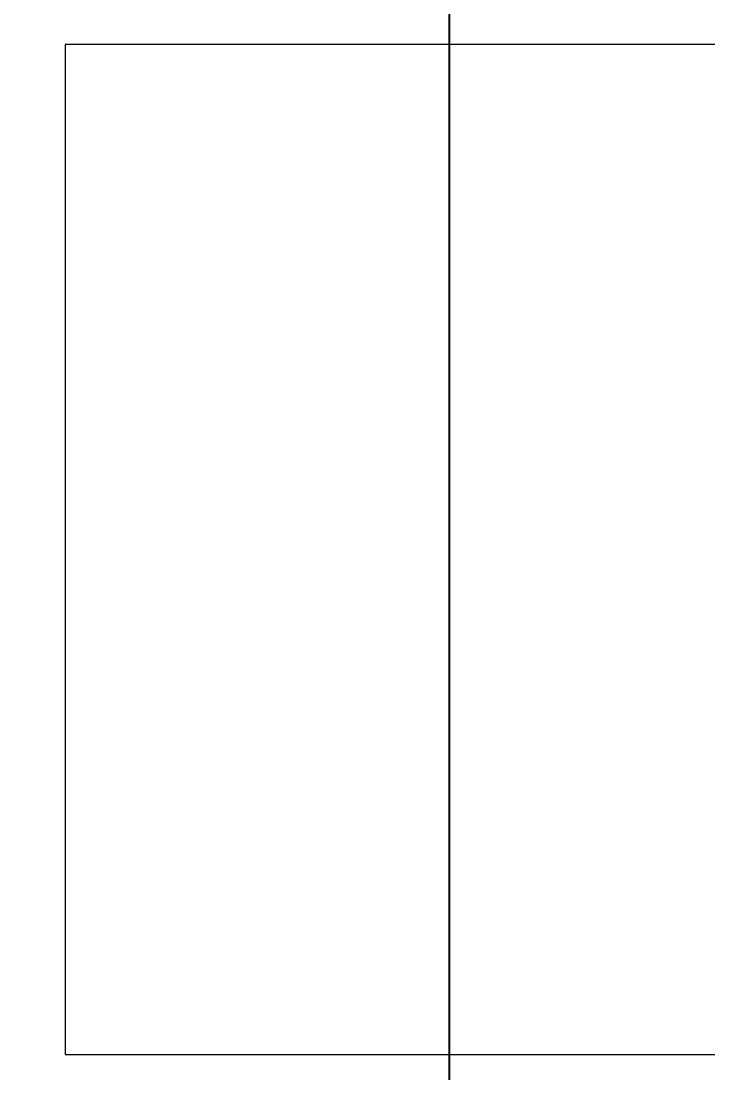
# Model space of a CAD drawing. Header units: metres. Extents: x 75097 to 220695, y -1557923 to -1361206.
# Drawn here: x 144045 to 144556, y -1465630 to -1464849 of the extents above; entities that cross this region are included whole.
import ezdxf
from ezdxf import colors
from ezdxf.entities.mleader import LeaderData, LeaderLine
from ezdxf.math import Vec2, Vec3

# ---------------------------------------------------------------- set-up
doc = ezdxf.new("R2010")
doc.units = ezdxf.units.M
doc.layers.get('0').update_dxf_attribs({"lineweight": 0})
doc.layers.add('A-100 - Copy$0$axes', color=8, linetype='Continuous')
doc.layers.add('A-100 - Copy$0$Medical Equipment and Furniture', color=8, linetype='Continuous', lineweight=0)
doc.layers.add('A-100 - Copy$0$NEW Wall', color=8, linetype='Continuous', lineweight=5)
doc.layers.add('E-POWR', color=7, linetype='Continuous', lineweight=9, true_color=0x4e7e3e)
doc.styles.get("Standard").update_dxf_attribs({"font": 'GOTHIC.TTF'})

# ---------------------------------------------------------------- blocks, each defined once
blk = doc.blocks.new('*X118')
for p, q in [((13, 1), (13, 1)), ((13, 1), (13, 1)), ((13, 1), (13, 1)), ((13, 1), (13, 1)), ((13, 1), (13, 1)), ((13, 1), (13, 1)), ((13, 1), (13, 1)), ((13, 1), (13, 1)), ((13, 1), (13, 1)), ((13, 1), (13, 1)), ((13, 1), (13, 1)), ((13, 1), (13, 1)), ((13, 1), (13, 1)), ((13, 1), (13, 1)), ((13, 1), (13, 1)), ((13, 1), (14, 1)), ((13, 1), (14, 1)), ((13, 1), (14, 1)), ((13, 1), (13, 1)), ((13, 1), (13, 1)), ((13, 1), (13, 1)), ((13, 1), (13, 1)), ((13, 1), (13, 1)), ((13, 1), (13, 1)), ((13, 1), (13, 1)), ((13, 1), (13, 1)), ((13, 1), (13, 1)), ((13, 1), (13, 1)), ((13, 1), (13, 1)), ((13, 1), (13, 1)), ((13, 1), (13, 1)), ((13, 1), (13, 1)), ((13, 1), (13, 1)), ((13, 1), (13, 1)), ((13, 1), (13, 1)), ((13, 1), (13, 1)), ((13, 1), (13, 1)), ((13, 1), (13, 1)), ((13, 1), (13, 1)), ((13, 1), (13, 1)), ((13, 1), (13, 1)), ((13, 1), (13, 1)), ((13, 1), (13, 1)), ((13, 1), (13, 1)), ((13, 1), (13, 1)), ((13, 1), (13, 1)), ((13, 1), (13, 1)), ((13, 1), (13, 1)), ((13, 1), (13, 1)), ((13, 1), (13, 1)), ((13, 1), (13, 1)), ((13, 1), (13, 1)), ((13, 1), (13, 1)), ((13, 1), (13, 1)), ((13, 1), (13, 1)), ((13, 1), (13, 1)), ((13, 1), (13, 1)), ((13, 1), (13, 1)), ((13, 1), (13, 1)), ((13, 1), (13, 1)), ((13, 1), (13, 1)), ((13, 1), (13, 1)), ((13, 1), (13, 1)), ((13, 1), (13, 1)), ((13, 1), (13, 1)), ((13, 1), (13, 1)), ((13, 1), (13, 1)), ((13, 1), (13, 1)), ((13, 1), (13, 1)), ((13, 1), (13, 1)), ((13, 1), (13, 1)), ((13, 1), (13, 1)), ((13, 1), (13, 1)), ((13, 1), (13, 1)), ((13, 1), (13, 1)), ((13, 1), (13, 1)), ((13, 1), (13, 1)), ((13, 1), (13, 1)), ((13, 1), (13, 1)), ((13, 1), (13, 1)), ((13, 1), (13, 1)), ((13, 1), (13, 1)), ((13, 1), (13, 1)), ((13, 1), (13, 1)), ((13, 1), (13, 1)), ((13, 1), (13, 1)), ((13, 1), (13, 1)), ((13, 1), (13, 1)), ((13, 1), (13, 1)), ((13, 1), (13, 1)), ((13, 1), (13, 1)), ((13, 1), (13, 1)), ((13, 1), (13, 1)), ((13, 1), (13, 1)), ((13, 1), (13, 1)), ((13, 1), (13, 1)), ((13, 1), (13, 1)), ((13, 1), (13, 1)), ((13, 1), (13, 1)), ((13, 1), (13, 1)), ((13, 1), (13, 1)), ((13, 1), (13, 1)), ((13, 1), (13, 1)), ((13, 1), (13, 1)), ((13, 1), (13, 1)), ((13, 1), (13, 1)), ((13, 1), (13, 1)), ((13, 1), (13, 1)), ((13, 1), (13, 1)), ((13, 1), (13, 1)), ((13, 1), (13, 1)), ((13, 1), (13, 1)), ((13, 1), (13, 1)), ((13, 1), (13, 1)), ((13, 1), (13, 1)), ((13, 1), (13, 1)), ((13, 1), (13, 1)), ((13, 1), (13, 1)), ((13, 1), (13, 1)), ((13, 1), (13, 1)), ((13, 1), (13, 1)), ((13, 1), (13, 1)), ((13, 1), (13, 1)), ((13, 1), (14, 1)), ((13, 0), (13, 0)), ((13, 0), (13, 0)), ((13, 0), (13, 0)), ((13, 0), (13, 0)), ((13, 0), (13, 0)), ((13, 0), (13, 0)), ((13, 0), (13, 0)), ((13, 0), (13, 0)), ((13, 0), (13, 0)), ((13, 0), (13, 0)), ((13, 0), (13, 0)), ((13, 0), (13, 0)), ((13, 0), (13, 0)), ((13, 0), (13, 0)), ((13, 0), (13, 0)), ((13, 0), (13, 0)), ((13, 0), (13, 0)), ((13, 0), (13, 0)), ((13, 0), (13, 0)), ((13, 0), (13, 0)), ((13, 0), (13, 0)), ((13, 0), (13, 0)), ((13, 0), (13, 0)), ((13, 0), (13, 0)), ((13, 0), (13, 0)), ((13, 0), (13, 0)), ((13, 0), (13, 0)), ((13, 0), (13, 0)), ((13, 0), (13, 0)), ((13, 0), (13, 0)), ((13, 0), (13, 0)), ((13, 0), (13, 0)), ((13, 0), (13, 0)), ((13, 0), (13, 0)), ((13, 0), (13, 0)), ((13, 0), (13, 0)), ((13, 0), (13, 0)), ((13, 0), (13, 0)), ((13, 0), (13, 0)), ((13, 0), (13, 0)), ((13, 0), (13, 0)), ((13, 0), (13, 0)), ((13, 0), (13, 0)), ((13, 0), (13, 0)), ((13, 0), (13, 0)), ((13, 0), (13, 0)), ((13, 0), (13, 0)), ((13, 0), (13, 0)), ((13, 0), (14, 0)), ((13, 0), (14, 0)), ((13, 0), (13, 0)), ((13, 0), (14, 0)), ((14, 1), (14, 1)), ((14, 1), (14, 1)), ((14, 1), (14, 1)), ((14, 1), (14, 1)), ((14, 1), (14, 1)), ((14, 1), (14, 1)), ((14, 1), (14, 1)), ((14, 1), (14, 1)), ((14, 1), (14, 1)), ((14, 1), (14, 1)), ((14, 1), (14, 1)), ((14, 1), (14, 1)), ((14, 1), (14, 1)), ((14, 1), (14, 1)), ((14, 1), (14, 1)), ((14, 1), (14, 1)), ((14, 1), (14, 1)), ((14, 1), (14, 1)), ((14, 1), (14, 1)), ((14, 1), (14, 1)), ((14, 1), (14, 1)), ((14, 1), (14, 1)), ((14, 1), (14, 1)), ((14, 1), (14, 1)), ((14, 1), (14, 1)), ((14, 1), (14, 1)), ((14, 1), (14, 1)), ((14, 1), (14, 1)), ((14, 1), (14, 1)), ((14, 1), (14, 1)), ((14, 1), (14, 1)), ((14, 1), (14, 1)), ((14, 1), (14, 1)), ((14, 1), (14, 1)), ((14, 1), (14, 1)), ((14, 1), (14, 1)), ((14, 1), (14, 1)), ((14, 1), (14, 1)), ((14, 1), (14, 1)), ((14, 1), (14, 1)), ((14, 1), (14, 1)), ((14, 1), (14, 1)), ((14, 1), (14, 1)), ((14, 1), (14, 1)), ((14, 1), (14, 1)), ((14, 1), (14, 1)), ((14, 1), (14, 1)), ((14, 1), (14, 1)), ((14, 1), (14, 1)), ((14, 1), (14, 1)), ((14, 1), (14, 1)), ((14, 1), (14, 1)), ((14, 1), (14, 1)), ((14, 1), (14, 1)), ((14, 1), (14, 1)), ((14, 1), (14, 1)), ((14, 1), (14, 1)), ((14, 1), (14, 1)), ((14, 1), (14, 1)), ((14, 1), (14, 1)), ((14, 1), (14, 1)), ((14, 1), (14, 1)), ((14, 1), (14, 1)), ((14, 1), (14, 1)), ((14, 1), (14, 1)), ((14, 1), (14, 1)), ((14, 1), (14, 1)), ((14, 1), (14, 1)), ((14, 1), (14, 1)), ((14, 1), (14, 1)), ((14, 1), (14, 1)), ((14, 1), (14, 1)), ((14, 1), (14, 1)), ((14, 1), (14, 1)), ((14, 1), (14, 1)), ((14, 1), (14, 1)), ((14, 1), (14, 1)), ((14, 1), (14, 1)), ((14, 1), (14, 1)), ((14, 1), (14, 1)), ((14, 1), (14, 1)), ((14, 1), (14, 1)), ((14, 1), (14, 1)), ((14, 1), (14, 1)), ((14, 1), (14, 1)), ((14, 1), (14, 1)), ((14, 1), (14, 1)), ((14, 1), (14, 1)), ((14, 1), (14, 1)), ((14, 1), (14, 1)), ((14, 1), (14, 1)), ((14, 1), (14, 1)), ((14, 1), (14, 1)), ((14, 1), (14, 1)), ((14, 0), (14, 0)), ((14, 0), (14, 0)), ((14, 0), (14, 0)), ((14, 0), (14, 0)), ((14, 0), (14, 0)), ((14, 0), (14, 0)), ((14, 0), (14, 0)), ((14, 0), (14, 0)), ((14, 0), (14, 0)), ((14, 0), (14, 0)), ((14, 0), (14, 0)), ((14, 0), (14, 0)), ((14, 0), (14, 0)), ((14, 0), (14, 0)), ((14, 0), (14, 0)), ((14, 0), (14, 0)), ((14, 0), (14, 0)), ((14, 0), (14, 0)), ((14, 0), (14, 0)), ((14, 0), (14, 0)), ((14, 0), (14, 0)), ((14, 0), (14, 0)), ((14, 0), (14, 0)), ((14, 0), (14, 0)), ((14, 0), (14, 0)), ((14, 0), (14, 0)), ((14, 0), (14, 0)), ((14, 0), (14, 0)), ((14, 0), (14, 0)), ((14, 0), (14, 0)), ((14, 0), (14, 0)), ((14, 0), (14, 0)), ((14, 0), (14, 0)), ((14, 0), (14, 0)), ((14, 0), (14, 0)), ((14, 0), (14, 0)), ((14, 0), (14, 0)), ((14, 0), (14, 0)), ((14, 0), (14, 0)), ((14, 0), (14, 0)), ((14, 0), (14, 0)), ((14, 0), (14, 0)), ((14, 0), (14, 0)), ((14, 0), (14, 0)), ((14, 0), (14, 0)), ((14, 0), (14, 0)), ((14, 0), (14, 0)), ((14, 0), (14, 0)), ((13, 0), (13, 0)), ((13, 0), (14, 0)), ((13, 0), (13, 0)), ((13, 0), (14, 0)), ((13, 0), (13, 0)), ((13, 0), (14, 0)), ((13, 0), (13, 0)), ((13, 0), (13, 0)), ((13, 0), (13, 0)), ((13, 0), (13, 0)), ((13, 0), (14, 0)), ((13, 0), (13, 0)), ((13, 0), (14, 0)), ((13, 0), (13, 0)), ((13, 0), (14, 0)), ((13, 0), (13, 0)), ((13, 0), (14, 0)), ((13, 0), (13, 0)), ((13, 0), (14, 0)), ((13, 0), (13, 0)), ((13, 0), (14, 0)), ((13, 0), (13, 0)), ((13, 0), (14, 0)), ((13, 0), (13, 0)), ((13, 0), (13, 0)), ((13, 0), (13, 0)), ((13, 0), (14, 0)), ((13, 0), (13, 0)), ((13, 0), (14, 0)), ((13, 0), (13, 0)), ((13, 0), (14, 0)), ((13, 0), (13, 0)), ((13, 0), (14, 0)), ((13, 0), (13, 0)), ((13, 0), (13, 0)), ((13, 0), (13, 0)), ((13, 0), (13, 0)), ((13, 0), (13, 0)), ((13, 0), (13, 0)), ((13, 0), (13, 0)), ((13, 0), (13, 0)), ((13, 0), (13, 0)), ((13, 0), (13, 0)), ((13, 0), (13, 0)), ((13, 0), (13, 0)), ((13, 0), (13, 0)), ((13, 0), (13, 0)), ((13, 0), (13, 0)), ((13, 0), (13, 0)), ((13, 0), (13, 0)), ((13, 0), (13, 0)), ((13, 0), (13, 0)), ((13, 0), (13, 0)), ((13, 0), (13, 0)), ((13, 0), (13, 0)), ((13, 0), (13, 0)), ((13, 0), (13, 0)), ((13, 0), (13, 0)), ((13, 0), (13, 0)), ((13, 0), (13, 0)), ((13, 0), (13, 0)), ((13, 0), (13, 0)), ((13, 0), (13, 0)), ((13, 0), (13, 0)), ((13, -1), (13, -1)), ((13, -1), (13, -1)), ((13, -1), (13, -1)), ((13, -1), (13, -1)), ((13, -1), (13, -1)), ((13, -1), (14, -1)), ((13, -1), (13, -1)), ((14, 0), (14, 0)), ((14, 0), (14, 0)), ((14, 0), (14, 0)), ((14, 0), (14, 0)), ((14, 0), (14, 0)), ((14, 0), (14, 0)), ((14, 0), (14, 0)), ((14, 0), (14, 0)), ((14, 0), (14, 0)), ((14, 0), (14, 0)), ((14, 0), (14, 0)), ((14, 0), (14, 0)), ((14, 0), (14, 0)), ((14, 0), (14, 0)), ((14, 0), (14, 0)), ((13, 0), (14, 0)), ((14, 0), (14, 0)), ((14, 0), (14, 0)), ((14, 0), (14, 0)), ((14, 0), (14, 0)), ((14, 0), (14, 0)), ((14, 0), (14, 0)), ((14, 0), (14, 0)), ((14, 0), (14, 0)), ((14, 0), (14, 0)), ((14, 0), (14, 0)), ((14, 0), (14, 0)), ((14, 0), (14, 0)), ((14, 0), (14, 0)), ((14, 0), (14, 0)), ((14, 0), (14, 0)), ((14, 0), (14, 0)), ((14, 0), (14, 0)), ((14, 0), (14, 0)), ((14, 0), (14, 0)), ((14, 0), (14, 0)), ((14, 0), (14, 0)), ((14, 0), (14, 0)), ((14, 0), (14, 0)), ((14, 0), (14, 0)), ((14, 0), (14, 0)), ((14, 0), (14, 0)), ((14, 0), (14, 0)), ((14, 0), (14, 0)), ((14, 0), (14, 0)), ((14, 0), (14, 0)), ((14, 0), (14, 0)), ((14, 0), (14, 0)), ((14, 0), (14, 0)), ((14, 0), (14, 0)), ((14, -1), (14, -1)), ((14, -1), (14, -1)), ((14, -1), (14, -1)), ((14, -1), (14, -1)), ((14, -1), (14, -1))]:
    blk.add_line(p, q)
blk = doc.blocks.new('*X117')
for p, q in [((5, 3), (5, 3)), ((5, 3), (5, 3)), ((5, 3), (5, 3)), ((5, 3), (5, 3)), ((5, 3), (5, 3)), ((5, 3), (5, 3)), ((5, 3), (5, 3)), ((5, 3), (5, 3)), ((5, 3), (5, 3)), ((5, 3), (5, 3)), ((5, 3), (5, 3)), ((5, 3), (5, 3)), ((5, 3), (5, 3)), ((5, 3), (5, 3)), ((5, 3), (5, 3)), ((5, 3), (5, 3)), ((5, 3), (5, 3)), ((5, 3), (5, 3)), ((5, 3), (5, 3)), ((5, 3), (5, 3)), ((5, 3), (5, 3)), ((5, 3), (5, 3)), ((5, 3), (5, 3)), ((5, 3), (5, 3)), ((5, 3), (5, 3)), ((5, 3), (5, 3)), ((5, 3), (5, 3)), ((5, 3), (5, 3)), ((5, 3), (5, 3)), ((5, 3), (5, 3)), ((5, 3), (5, 3)), ((5, 3), (5, 3)), ((5, 3), (5, 3)), ((5, 3), (5, 3)), ((5, 3), (5, 3)), ((5, 3), (5, 3)), ((5, 3), (5, 3)), ((5, 3), (5, 3)), ((5, 3), (5, 3)), ((5, 3), (5, 3)), ((5, 3), (5, 3)), ((5, 3), (5, 3)), ((5, 3), (5, 3)), ((5, 3), (5, 3)), ((5, 3), (5, 3)), ((5, 3), (5, 3)), ((5, 3), (5, 3)), ((5, 3), (5, 3)), ((5, 3), (5, 3)), ((5, 3), (5, 3)), ((5, 3), (5, 3)), ((5, 3), (5, 3)), ((5, 3), (5, 3)), ((5, 3), (5, 3)), ((5, 3), (5, 3)), ((5, 3), (5, 3)), ((5, 3), (5, 3)), ((5, 3), (5, 3)), ((5, 3), (5, 3)), ((5, 3), (5, 3)), ((5, 3), (5, 3)), ((5, 3), (5, 3)), ((5, 3), (5, 3)), ((5, 3), (5, 3)), ((5, 3), (5, 3)), ((5, 3), (5, 3)), ((6, 3), (5, 3)), ((5, 3), (5, 3)), ((6, 3), (5, 3)), ((5, 3), (5, 3)), ((6, 3), (5, 3)), ((5, 3), (5, 3)), ((6, 3), (5, 3)), ((5, 3), (5, 3)), ((5, 3), (5, 3)), ((5, 3), (5, 3)), ((5, 3), (5, 3)), ((5, 3), (5, 3)), ((5, 3), (5, 3)), ((5, 3), (5, 3)), ((5, 3), (5, 3)), ((5, 3), (5, 3)), ((5, 3), (5, 3)), ((5, 3), (5, 3)), ((5, 3), (5, 3)), ((5, 3), (5, 3)), ((5, 3), (5, 3)), ((5, 3), (5, 3)), ((5, 3), (5, 3)), ((5, 3), (5, 3)), ((5, 3), (5, 3)), ((5, 3), (5, 3)), ((5, 3), (5, 3)), ((5, 3), (5, 3)), ((5, 3), (5, 3)), ((5, 3), (5, 3)), ((6, 3), (6, 3)), ((6, 3), (6, 3)), ((6, 3), (6, 3)), ((6, 3), (6, 3)), ((6, 3), (6, 3)), ((6, 3), (6, 3)), ((6, 3), (6, 3)), ((6, 3), (6, 3)), ((6, 3), (6, 3)), ((6, 3), (6, 3)), ((6, 3), (6, 3)), ((6, 3), (6, 3)), ((6, 3), (6, 3)), ((6, 3), (6, 3)), ((6, 3), (6, 3)), ((6, 3), (6, 3)), ((6, 3), (6, 3)), ((6, 3), (6, 3)), ((6, 3), (6, 3)), ((6, 3), (6, 3)), ((6, 3), (6, 3)), ((6, 3), (6, 3)), ((6, 3), (6, 3)), ((6, 3), (6, 3)), ((6, 3), (6, 3)), ((6, 3), (6, 3)), ((6, 3), (6, 3)), ((6, 3), (6, 3)), ((6, 3), (6, 3)), ((6, 3), (6, 3)), ((6, 3), (6, 3)), ((6, 3), (6, 3)), ((6, 3), (6, 3)), ((6, 3), (6, 3)), ((6, 3), (6, 3)), ((6, 3), (6, 3)), ((6, 3), (6, 3)), ((6, 3), (6, 3)), ((6, 3), (6, 3)), ((6, 3), (6, 3)), ((6, 3), (6, 3)), ((6, 3), (6, 3)), ((6, 3), (6, 3)), ((6, 3), (6, 3)), ((6, 3), (6, 3)), ((6, 3), (6, 3)), ((6, 3), (6, 3)), ((6, 3), (6, 3)), ((6, 3), (6, 3)), ((6, 3), (6, 3)), ((6, 3), (6, 3)), ((6, 3), (6, 3)), ((6, 3), (6, 3)), ((6, 3), (6, 3)), ((6, 3), (6, 3)), ((6, 3), (6, 3)), ((6, 3), (6, 3)), ((6, 3), (6, 3)), ((6, 3), (6, 3)), ((6, 3), (6, 3)), ((6, 3), (6, 3)), ((6, 3), (6, 3)), ((6, 3), (6, 3)), ((6, 3), (6, 3)), ((6, 3), (6, 3)), ((6, 3), (6, 3)), ((6, 3), (6, 3)), ((6, 3), (6, 3)), ((6, 3), (6, 3)), ((6, 3), (6, 3)), ((6, 3), (6, 3)), ((6, 3), (6, 3)), ((6, 3), (6, 3)), ((6, 3), (6, 3)), ((6, 3), (6, 3)), ((6, 3), (6, 3)), ((6, 3), (6, 3)), ((6, 3), (6, 3)), ((6, 3), (6, 3)), ((6, 3), (6, 3)), ((6, 3), (6, 3)), ((6, 3), (6, 3)), ((6, 3), (6, 3)), ((6, 3), (6, 3)), ((6, 3), (6, 3)), ((6, 3), (6, 3)), ((6, 3), (6, 3)), ((6, 3), (6, 3)), ((6, 3), (6, 3)), ((6, 3), (6, 3)), ((6, 3), (6, 3)), ((6, 3), (6, 3)), ((6, 3), (6, 3)), ((6, 3), (6, 3)), ((6, 3), (6, 3)), ((6, 3), (6, 3)), ((6, 3), (6, 3)), ((6, 3), (6, 3)), ((6, 3), (6, 3)), ((6, 3), (6, 3)), ((6, 3), (6, 3)), ((6, 3), (6, 3)), ((6, 3), (6, 3)), ((6, 3), (6, 3)), ((6, 3), (6, 3)), ((6, 3), (6, 3)), ((6, 3), (6, 3)), ((6, 3), (6, 3)), ((6, 3), (6, 3)), ((6, 3), (6, 3)), ((6, 3), (6, 3)), ((6, 3), (6, 3)), ((6, 3), (6, 3)), ((6, 3), (6, 3)), ((6, 3), (6, 3)), ((6, 3), (6, 3)), ((6, 3), (6, 3)), ((6, 3), (6, 3)), ((6, 3), (6, 3)), ((6, 3), (6, 3)), ((6, 3), (6, 3)), ((6, 3), (6, 3)), ((6, 3), (6, 3)), ((6, 3), (6, 3)), ((6, 3), (6, 3)), ((6, 3), (6, 3)), ((6, 3), (6, 3)), ((6, 3), (6, 3)), ((6, 3), (6, 3)), ((6, 3), (6, 3)), ((6, 3), (6, 3)), ((6, 3), (6, 3)), ((6, 3), (6, 3)), ((6, 3), (6, 3)), ((6, 3), (6, 3)), ((6, 3), (6, 3)), ((6, 3), (6, 3)), ((6, 3), (6, 3)), ((6, 3), (6, 3)), ((6, 3), (6, 3)), ((6, 3), (6, 3)), ((6, 3), (6, 3)), ((6, 3), (6, 3)), ((6, 3), (6, 3)), ((6, 3), (6, 3)), ((6, 3), (6, 3)), ((6, 3), (6, 3)), ((6, 3), (6, 3)), ((6, 3), (6, 3)), ((6, 3), (6, 3)), ((6, 3), (6, 3)), ((6, 3), (6, 3)), ((6, 3), (6, 3)), ((6, 3), (6, 3)), ((6, 3), (6, 3)), ((6, 3), (6, 3)), ((6, 3), (6, 3)), ((6, 3), (6, 3)), ((6, 3), (6, 3)), ((6, 3), (6, 3)), ((6, 3), (6, 3)), ((6, 3), (6, 3)), ((6, 3), (6, 3)), ((6, 3), (6, 3)), ((6, 3), (6, 3)), ((6, 3), (6, 3)), ((6, 3), (6, 3)), ((6, 3), (6, 3)), ((6, 3), (6, 3)), ((6, 3), (6, 3)), ((6, 3), (6, 3)), ((6, 3), (6, 3)), ((6, 3), (6, 3)), ((6, 3), (6, 3)), ((6, 3), (6, 3)), ((6, 3), (6, 3)), ((6, 3), (6, 3)), ((6, 3), (6, 3)), ((6, 3), (6, 3)), ((6, 3), (6, 3)), ((6, 3), (6, 3)), ((6, 3), (6, 3)), ((6, 3), (6, 3)), ((6, 3), (6, 3)), ((6, 3), (6, 3)), ((6, 3), (6, 3)), ((6, 3), (6, 3)), ((6, 3), (6, 3)), ((6, 3), (6, 3)), ((6, 3), (6, 3)), ((6, 3), (6, 3)), ((6, 3), (6, 3)), ((6, 3), (6, 3)), ((6, 3), (6, 3)), ((6, 3), (6, 3)), ((6, 3), (6, 3)), ((6, 3), (6, 3)), ((6, 3), (6, 3)), ((6, 3), (6, 3)), ((6, 3), (6, 3)), ((6, 3), (6, 3)), ((6, 3), (6, 3)), ((6, 3), (6, 3)), ((6, 3), (6, 3)), ((6, 3), (5, 3)), ((6, 3), (5, 3)), ((6, 3), (5, 3)), ((6, 3), (5, 3)), ((6, 3), (5, 3)), ((6, 3), (6, 3)), ((6, 3), (6, 3)), ((6, 3), (6, 3)), ((6, 3), (6, 3)), ((6, 3), (6, 3)), ((6, 3), (6, 3)), ((6, 3), (6, 3)), ((6, 3), (6, 3)), ((6, 3), (6, 3)), ((6, 3), (6, 3)), ((6, 3), (6, 3)), ((6, 3), (6, 3)), ((6, 3), (6, 3)), ((6, 3), (6, 3)), ((6, 3), (6, 3)), ((6, 3), (6, 3)), ((6, 3), (6, 3)), ((6, 3), (6, 3)), ((6, 3), (6, 3)), ((6, 3), (6, 3)), ((6, 3), (6, 3)), ((6, 3), (6, 3)), ((6, 3), (6, 3)), ((6, 3), (6, 3)), ((6, 3), (6, 3)), ((6, 3), (6, 3)), ((6, 3), (6, 3)), ((6, 3), (6, 3)), ((6, 3), (6, 3)), ((6, 3), (6, 3)), ((6, 3), (6, 3)), ((6, 3), (6, 3)), ((6, 3), (6, 3)), ((6, 3), (6, 3)), ((6, 3), (6, 3)), ((6, 3), (6, 3)), ((6, 3), (6, 3)), ((6, 3), (6, 3)), ((6, 3), (6, 3)), ((6, 3), (6, 3)), ((6, 3), (6, 3)), ((6, 3), (6, 3)), ((6, 3), (6, 3)), ((6, 3), (6, 3)), ((6, 3), (6, 3)), ((6, 3), (6, 3)), ((6, 3), (6, 3)), ((6, 3), (6, 3)), ((6, 3), (6, 3)), ((6, 3), (6, 3)), ((6, 3), (6, 3)), ((6, 3), (6, 3)), ((6, 3), (6, 3)), ((6, 3), (6, 3)), ((6, 3), (6, 3)), ((6, 3), (6, 3)), ((6, 3), (6, 3)), ((6, 3), (6, 3)), ((6, 3), (6, 3)), ((6, 3), (6, 3)), ((6, 3), (6, 3)), ((6, 3), (6, 3)), ((6, 3), (6, 3)), ((6, 3), (6, 3)), ((6, 3), (6, 3)), ((6, 3), (6, 3)), ((6, 3), (6, 3)), ((6, 3), (6, 3)), ((6, 3), (6, 3)), ((6, 3), (6, 3)), ((6, 3), (6, 3)), ((6, 3), (6, 3)), ((6, 3), (6, 3)), ((6, 3), (6, 3)), ((6, 3), (6, 3)), ((6, 3), (6, 3)), ((6, 3), (6, 3)), ((6, 3), (6, 3)), ((6, 3), (6, 3)), ((6, 3), (6, 3)), ((6, 3), (6, 3)), ((6, 3), (6, 3)), ((6, 3), (6, 3)), ((6, 3), (6, 3)), ((6, 3), (6, 3)), ((6, 3), (6, 3)), ((6, 3), (6, 3)), ((6, 3), (6, 3)), ((6, 3), (6, 3)), ((6, 3), (6, 3)), ((6, 3), (6, 3)), ((6, 3), (6, 3)), ((6, 3), (6, 3)), ((6, 3), (6, 3)), ((6, 3), (6, 3)), ((6, 3), (6, 3)), ((6, 3), (6, 3)), ((6, 3), (6, 3)), ((6, 3), (6, 3)), ((6, 3), (6, 3)), ((6, 3), (6, 3)), ((6, 3), (6, 3)), ((6, 3), (6, 3)), ((6, 3), (6, 3)), ((6, 3), (6, 3)), ((6, 3), (6, 3)), ((6, 3), (6, 3)), ((6, 3), (6, 3)), ((6, 3), (6, 3)), ((6, 3), (6, 3)), ((6, 3), (6, 3)), ((6, 3), (6, 3)), ((6, 3), (6, 3)), ((6, 3), (6, 3)), ((6, 3), (6, 3)), ((6, 3), (6, 3)), ((6, 3), (6, 3)), ((6, 3), (6, 3)), ((6, 3), (6, 3)), ((6, 3), (6, 3)), ((6, 3), (6, 3)), ((6, 3), (6, 3)), ((6, 3), (6, 3)), ((6, 3), (6, 3)), ((6, 3), (6, 3)), ((6, 3), (6, 3)), ((6, 3), (6, 3)), ((6, 3), (6, 3)), ((6, 3), (6, 3)), ((6, 3), (6, 3)), ((6, 3), (6, 3)), ((6, 3), (6, 3)), ((6, 3), (6, 3)), ((6, 3), (6, 3)), ((6, 3), (6, 3)), ((6, 3), (6, 3)), ((6, 3), (6, 3)), ((6, 3), (6, 3)), ((6, 3), (6, 3)), ((6, 3), (6, 3)), ((6, 3), (6, 3)), ((6, 3), (6, 3)), ((6, 3), (6, 3)), ((6, 3), (6, 3)), ((6, 3), (6, 3)), ((6, 3), (6, 3)), ((6, 3), (6, 3)), ((6, 3), (6, 3)), ((6, 3), (6, 3)), ((6, 3), (6, 3)), ((6, 3), (6, 3)), ((6, 3), (6, 3)), ((6, 3), (6, 3)), ((6, 3), (6, 3)), ((6, 3), (6, 3)), ((6, 3), (6, 3)), ((6, 3), (6, 3)), ((6, 3), (6, 3)), ((6, 3), (6, 3)), ((6, 3), (6, 3)), ((6, 3), (6, 3)), ((6, 3), (6, 3)), ((6, 3), (6, 3)), ((6, 3), (6, 3)), ((6, 3), (6, 3)), ((6, 3), (6, 3)), ((6, 3), (6, 3)), ((6, 3), (6, 3)), ((6, 3), (6, 3)), ((6, 3), (6, 3)), ((6, 3), (6, 3)), ((6, 3), (6, 3)), ((6, 3), (6, 3)), ((6, 3), (6, 3)), ((6, 3), (6, 3)), ((6, 3), (6, 3)), ((6, 3), (6, 3)), ((6, 3), (6, 3)), ((6, 3), (6, 3)), ((6, 3), (6, 3)), ((6, 3), (6, 3)), ((6, 3), (6, 3)), ((6, 3), (6, 3)), ((6, 3), (6, 3)), ((6, 3), (6, 3)), ((6, 3), (6, 3)), ((6, 3), (6, 3)), ((6, 3), (6, 3)), ((6, 3), (6, 3)), ((6, 3), (6, 3)), ((6, 3), (6, 3)), ((6, 3), (6, 3)), ((6, 3), (6, 3)), ((6, 3), (6, 3)), ((6, 3), (6, 3)), ((6, 3), (6, 3)), ((6, 3), (6, 3)), ((6, 3), (6, 3)), ((6, 3), (6, 3)), ((6, 3), (6, 3)), ((6, 3), (6, 3)), ((6, 3), (6, 3)), ((6, 3), (6, 3)), ((6, 3), (6, 3)), ((6, 3), (6, 3)), ((6, 3), (6, 3)), ((6, 3), (6, 3)), ((6, 3), (6, 3)), ((6, 3), (6, 3)), ((6, 3), (6, 3)), ((6, 3), (6, 3)), ((6, 3), (6, 3)), ((6, 3), (6, 3)), ((6, 3), (6, 3)), ((6, 3), (6, 3)), ((6, 3), (6, 3)), ((6, 3), (6, 3)), ((6, 3), (6, 3)), ((6, 3), (6, 3)), ((6, 3), (6, 3)), ((6, 3), (6, 3)), ((6, 3), (6, 3)), ((6, 3), (6, 3)), ((6, 3), (6, 3)), ((6, 3), (6, 3)), ((6, 3), (6, 3)), ((6, 3), (6, 3)), ((6, 3), (6, 3)), ((6, 3), (6, 3)), ((6, 3), (6, 3)), ((6, 3), (6, 3)), ((6, 3), (6, 3)), ((6, 3), (6, 3)), ((6, 3), (6, 3)), ((6, 3), (6, 3)), ((6, 3), (6, 3)), ((6, 3), (6, 3)), ((6, 3), (6, 3)), ((6, 3), (6, 3)), ((6, 3), (6, 3)), ((6, 3), (6, 3)), ((6, 3), (6, 3)), ((6, 3), (6, 3)), ((6, 3), (6, 3)), ((6, 3), (6, 3)), ((6, 3), (6, 3)), ((6, 3), (6, 3)), ((6, 3), (6, 3)), ((6, 3), (6, 3)), ((6, 3), (6, 3)), ((6, 3), (6, 3)), ((6, 3), (6, 3)), ((6, 3), (6, 3)), ((6, 3), (6, 3)), ((6, 3), (6, 3)), ((6, 3), (6, 3)), ((6, 3), (6, 3)), ((6, 3), (6, 3)), ((6, 3), (6, 3)), ((6, 3), (6, 3)), ((6, 3), (6, 3)), ((6, 3), (6, 3)), ((6, 3), (6, 3)), ((6, 3), (6, 3)), ((6, 3), (6, 3)), ((6, 3), (6, 3)), ((6, 3), (6, 3)), ((6, 3), (6, 3)), ((6, 3), (6, 3)), ((6, 3), (6, 3)), ((6, 3), (6, 3)), ((6, 3), (6, 3)), ((6, 3), (6, 3)), ((6, 3), (6, 3)), ((6, 3), (6, 3)), ((6, 3), (6, 3)), ((6, 3), (6, 3)), ((6, 3), (6, 3)), ((6, 3), (6, 3)), ((6, 3), (6, 3)), ((6, 3), (6, 3)), ((6, 3), (6, 3)), ((6, 3), (6, 3)), ((6, 3), (6, 3)), ((6, 3), (6, 3)), ((6, 3), (6, 3)), ((6, 3), (6, 3)), ((6, 3), (6, 3)), ((6, 3), (6, 3)), ((6, 3), (6, 3)), ((6, 3), (6, 3)), ((6, 3), (6, 3)), ((6, 3), (6, 3)), ((6, 3), (6, 3)), ((6, 3), (6, 3)), ((6, 3), (6, 3)), ((6, 3), (6, 3)), ((6, 3), (6, 3)), ((6, 3), (6, 3)), ((6, 3), (6, 3)), ((6, 3), (6, 3)), ((6, 3), (6, 3)), ((6, 3), (6, 3)), ((6, 3), (6, 3)), ((6, 3), (6, 3)), ((6, 3), (6, 3)), ((6, 3), (6, 3)), ((6, 3), (6, 3)), ((6, 3), (6, 3)), ((6, 3), (6, 3)), ((6, 3), (6, 3)), ((6, 3), (6, 3)), ((6, 3), (6, 3)), ((6, 3), (6, 3)), ((6, 3), (6, 3)), ((6, 3), (6, 3)), ((6, 3), (6, 3))]:
    blk.add_line(p, q)
blk = doc.blocks.new('A-100 - Copy$0$GF21043-P')
for p, q in [((0.8, 0.75), (-0.8, 0.75)), ((0.8, 0), (0.8, 0.75)), ((-0.8, 0), (0.8, 0))]:
    blk.add_line(p, q)
for points in [[(0.8, 0.75), (0.8, 0.75), (0.8, 0.75), (0.8, 0.75), (0.8, 0.75), (0.8, 0.75), (0.8, 0.75), (0.8, 0.75), (0.8, 0.75), (0.8, 0.75), (0.8, 0.75), (0.8, 0.75), (0.8, 0.75), (0.8, 0.75), (0.8, 0.75), (0.8, 0.75), (0.8, 0.75), (0.8, 0.75), (0.8, 0.75), (0.8, 0.75), (0.8, 0.75), (0.8, 0.75), (0.8, 0.75), (0.8, 0.75), (0.8, 0.75), (0.8, 0.75), (0.8, 0.75), (0.8, 0.75), (0.8, 0.75), (0.8, 0.75), (0.8, 0.75), (0.8, 0.75), (0.8, 0.75), (0.8, 0.75), (0.8, 0.75), (0.8, 0.75), (0.8, 0.75), (0.8, 0.75), (0.8, 0.75), (0.8, 0.75), (0.8, 0.75), (0.8, 0.75), (0.8, 0.75), (0.8, 0.75), (0.8, 0.75), (0.8, 0.75), (0.8, 0.75), (0.8, 0.75), (0.8, 0.75), (0.8, 0.75), (0.8, 0.75), (0.8, 0.75), (0.8, 0.75), (0.8, 0.75), (0.8, 0.75), (0.8, 0.75), (0.8, 0.75), (0.8, 0.75), (0.8, 0.75), (0.8, 0.75), (0.8, 0.75), (0.8, 0.75), (0.8, 0.75), (0.8, 0.75), (0.8, 0.75), (0.8, 0.75), (0.8, 0.75), (0.8, 0.75), (0.8, 0.75), (0.8, 0.75), (0.8, 0.75), (0.8, 0.75), (0.8, 0.75), (0.8, 0.75), (0.8, 0.75), (0.8, 0.75), (0.8, 0.75), (0.8, 0.75), (0.8, 0.75), (0.8, 0.75), (0.8, 0.75), (0.8, 0.75), (0.8, 0.75), (0.8, 0.75), (0.8, 0.75), (0.8, 0.75), (0.8, 0.75), (0.8, 0.75), (0.8, 0.75), (0.8, 0.75), (0.8, 0.75), (0.8, 0.75), (0.8, 0.75), (0.8, 0.75), (0.8, 0.75), (0.8, 0.75), (0.8, 0.75), (0.8, 0.75), (0.8, 0.75), (0.8, 0.75), (0.8, 0.75), (0.8, 0.75), (0.8, 0.75), (0.8, 0.75), (0.8, 0.75), (0.8, 0.75), (0.8, 0.75), (0.8, 0.75), (0.8, 0.75), (0.8, 0.75), (0.8, 0.75), (0.8, 0.75), (0.8, 0.75), (0.8, 0.75), (0.8, 0.75), (0.8, 0.75), (0.8, 0.75), (0.8, 0.75), (0.8, 0.75), (0.8, 0.75), (0.8, 0.75), (0.8, 0.75), (0.8, 0.75), (0.8, 0.75), (0.8, 0.75), (0.8, 0.75), (0.8, 0.75), (0.8, 0.75), (0.8, 0.75), (0.8, 0.75), (0.8, 0.75), (0.8, 0.75), (0.8, 0.75), (0.8, 0.75), (0.8, 0.75), (0.8, 0.75), (0.8, 0.75), (0.8, 0.75), (0.8, 0.75), (0.8, 0.75), (0.8, 0.75), (0.8, 0.75), (0.8, 0.75), (0.8, 0.75), (0.8, 0.75), (0.8, 0.75), (0.8, 0.75), (0.8, 0.75), (0.8, 0.75), (0.8, 0.75), (0.8, 0.75), (0.8, 0.75), (0.8, 0.75), (0.8, 0.75), (0.8, 0.75), (0.8, 0.75), (0.8, 0.75), (0.8, 0.75), (0.8, 0.75), (0.8, 0.75), (0.8, 0.75), (0.8, 0.75), (0.8, 0.75), (0.8, 0.75), (0.8, 0.75), (0.8, 0.75), (0.8, 0.75), (0.8, 0.75), (0.8, 0.75), (0.8, 0.75), (0.8, 0.75), (0.8, 0.75), (0.8, 0.75), (0.8, 0.75), (0.8, 0.75), (0.8, 0.75), (0.8, 0.75), (0.8, 0.75), (0.8, 0.75), (0.8, 0.75), (0.8, 0.75), (0.8, 0.75), (0.8, 0.75), (0.8, 0.75), (0.8, 0.75), (0.8, 0.75), (0.8, 0.75), (0.8, 0.75), (0.8, 0.75), (0.8, 0.75), (0.8, 0.75), (0.8, 0.75), (0.8, 0.75), (0.8, 0.75), (0.8, 0.75), (0.8, 0.75), (0.8, 0.75), (0.8, 0.75), (0.8, 0.75), (0.8, 0.75), (0.8, 0.75), (0.8, 0.75), (0.8, 0.75), (0.8, 0.75), (0.8, 0.75), (0.8, 0.75), (0.8, 0.75), (0.8, 0.75), (0.8, 0.75), (0.8, 0.75), (0.8, 0.75), (0.8, 0.75), (0.8, 0.75), (0.8, 0.75), (0.8, 0.75), (0.8, 0.75), (0.8, 0.75), (0.8, 0.75), (0.8, 0.75), (0.8, 0.75), (0.8, 0.75), (0.8, 0.75), (0.8, 0.75), (0.8, 0.75), (0.8, 0.75), (0.8, 0.75), (0.8, 0.75), (0.8, 0.75), (0.8, 0.75), (0.8, 0.75), (0.8, 0.75), (0.8, 0.75), (0.8, 0.75), (0.8, 0.75), (0.8, 0.75), (0.8, 0.75), (0.8, 0.75), (0.8, 0.75), (0.8, 0.75), (0.8, 0.75), (0.8, 0.75), (0.8, 0.75), (0.8, 0.75), (0.8, 0.75), (0.8, 0.75), (0.8, 0.75), (0.8, 0.75), (0.8, 0.75), (0.8, 0.75), (0.8, 0.75), (0.8, 0.75), (0.8, 0.75), (0.8, 0.75), (0.8, 0.75), (0.8, 0.75), (0.8, 0.75), (0.8, 0.75), (0.8, 0.75), (0.8, 0.75), (0.8, 0.75), (0.8, 0.75), (0.8, 0.75), (0.8, 0.75), (0.8, 0.75), (0.8, 0.75), (0.8, 0.75), (0.8, 0.75), (0.8, 0.75), (0.8, 0.75), (0.8, 0.75), (0.8, 0.75), (0.8, 0.75), (0.8, 0.75), (0.8, 0.75), (0.8, 0.75), (0.8, 0.75), (0.8, 0.75)], [(0.8, 0.75), (0.8, 0.75), (0.8, 0.75), (0.8, 0.75), (0.8, 0.75), (0.8, 0.75), (0.8, 0.75), (0.8, 0.75), (0.8, 0.75), (0.8, 0.75), (0.8, 0.75), (0.8, 0.75), (0.8, 0.75), (0.8, 0.75), (0.8, 0.75), (0.8, 0.75), (0.8, 0.75), (0.8, 0.75), (0.8, 0.75), (0.8, 0.75), (0.8, 0.75), (0.8, 0.75), (0.8, 0.75), (0.8, 0.75), (0.8, 0.75), (0.8, 0.75), (0.8, 0.75), (0.8, 0.75), (0.8, 0.75), (0.8, 0.75), (0.8, 0.75), (0.8, 0.75), (0.8, 0.75), (0.8, 0.75), (0.8, 0.75), (0.8, 0.75), (0.8, 0.75), (0.8, 0.75), (0.8, 0.75), (0.8, 0.75), (0.8, 0.75), (0.8, 0.75), (0.8, 0.75), (0.8, 0.75), (0.8, 0.75), (0.8, 0.75), (0.8, 0.75), (0.8, 0.75), (0.8, 0.75), (0.8, 0.75), (0.8, 0.75), (0.8, 0.75), (0.8, 0.75), (0.8, 0.75), (0.8, 0.75), (0.8, 0.75), (0.8, 0.75), (0.8, 0.75), (0.8, 0.75), (0.8, 0.75), (0.8, 0.75), (0.8, 0.75), (0.8, 0.75), (0.8, 0.75), (0.8, 0.75), (0.8, 0.75), (0.8, 0.75), (0.8, 0.75), (0.8, 0.75), (0.8, 0.75), (0.8, 0.75), (0.8, 0.75), (0.8, 0.75), (0.8, 0.75), (0.8, 0.75), (0.8, 0.75), (0.8, 0.75), (0.8, 0.75), (0.8, 0.75), (0.8, 0.75), (0.8, 0.75), (0.8, 0.75), (0.8, 0.75), (0.8, 0.75), (0.8, 0.75), (0.8, 0.75), (0.8, 0.75), (0.8, 0.75), (0.8, 0.75), (0.8, 0.75), (0.8, 0.75), (0.8, 0.75), (0.8, 0.75), (0.8, 0.75), (0.8, 0.75), (0.8, 0.75), (0.8, 0.75), (0.8, 0.75), (0.8, 0.75), (0.8, 0.75), (0.8, 0.75), (0.8, 0.75), (0.8, 0.75), (0.8, 0.75), (0.8, 0.75), (0.8, 0.75), (0.8, 0.75), (0.8, 0.75), (0.8, 0.75), (0.8, 0.75), (0.8, 0.75), (0.8, 0.75), (0.8, 0.75), (0.8, 0.75), (0.8, 0.75), (0.8, 0.75), (0.8, 0.75), (0.8, 0.75), (0.8, 0.75), (0.8, 0.75), (0.8, 0.75), (0.8, 0.75), (0.8, 0.75), (0.8, 0.75), (0.8, 0.75), (0.8, 0.75), (0.8, 0.75), (0.8, 0.75), (0.8, 0.75), (0.8, 0.75), (0.8, 0.75), (0.8, 0.75), (0.8, 0.75), (0.8, 0.75), (0.8, 0.75), (0.8, 0.75), (0.8, 0.75), (0.8, 0.75), (0.8, 0.75), (0.8, 0.75), (0.8, 0.75), (0.8, 0.75), (0.8, 0.75), (0.8, 0.75), (0.8, 0.75), (0.8, 0.75), (0.8, 0.75), (0.8, 0.75), (0.8, 0.75), (0.8, 0.75), (0.8, 0.75), (0.8, 0.75), (0.8, 0.75), (0.8, 0.75), (0.8, 0.75), (0.8, 0.75), (0.8, 0.75), (0.8, 0.75), (0.8, 0.75), (0.8, 0.75), (0.8, 0.75), (0.8, 0.75), (0.8, 0.75), (0.8, 0.75), (0.8, 0.75), (0.8, 0.75), (0.8, 0.75), (0.8, 0.75), (0.8, 0.75), (0.8, 0.75), (0.8, 0.75), (0.8, 0.75), (0.8, 0.75), (0.8, 0.75), (0.8, 0.75), (0.8, 0.75), (0.8, 0.75), (0.8, 0.75), (0.8, 0.75), (0.8, 0.75), (0.8, 0.75), (0.8, 0.75), (0.8, 0.75), (0.8, 0.75), (0.8, 0.75), (0.8, 0.75), (0.8, 0.75), (0.8, 0.75), (0.8, 0.75), (0.8, 0.75), (0.8, 0.75), (0.8, 0.75), (0.8, 0.75), (0.8, 0.75), (0.8, 0.75), (0.8, 0.75), (0.8, 0.75), (0.8, 0.75), (0.8, 0.75), (0.8, 0.75), (0.8, 0.75), (0.8, 0.75), (0.8, 0.75), (0.8, 0.75), (0.8, 0.75), (0.8, 0.75), (0.8, 0.75), (0.8, 0.75), (0.8, 0.75), (0.8, 0.75), (0.8, 0.75), (0.8, 0.75), (0.8, 0.75), (0.8, 0.75), (0.8, 0.75), (0.8, 0.75), (0.8, 0.75), (0.8, 0.75), (0.8, 0.75)], [(0.8, 0.75), (0.8, 0.75), (0.8, 0.75), (0.8, 0.75), (0.8, 0.75), (0.8, 0.75), (0.8, 0.75), (0.8, 0.75), (0.8, 0.75), (0.8, 0.75), (0.8, 0.75), (0.8, 0.75), (0.8, 0.75), (0.8, 0.75), (0.8, 0.75), (0.8, 0.75), (0.8, 0.75), (0.8, 0.75), (0.8, 0.75), (0.8, 0.75), (0.8, 0.75), (0.8, 0.75), (0.8, 0.75), (0.8, 0.75), (0.8, 0.75), (0.8, 0.75), (0.8, 0.75), (0.8, 0.75), (0.8, 0.75), (0.8, 0.75), (0.8, 0.75), (0.8, 0.75), (0.8, 0.75), (0.8, 0.75), (0.8, 0.75), (0.8, 0.75), (0.8, 0.75), (0.8, 0.75), (0.8, 0.75), (0.8, 0.75), (0.8, 0.75), (0.8, 0.75), (0.8, 0.75), (0.8, 0.75), (0.8, 0.75), (0.8, 0.75), (0.8, 0.75), (0.8, 0.75), (0.8, 0.75), (0.8, 0.75), (0.8, 0.75), (0.8, 0.75), (0.8, 0.75), (0.8, 0.75), (0.8, 0.75), (0.8, 0.75), (0.8, 0.75), (0.8, 0.75), (0.8, 0.75), (0.8, 0.75), (0.8, 0.75), (0.8, 0.75), (0.8, 0.75), (0.8, 0.75), (0.8, 0.75), (0.8, 0.75), (0.8, 0.75), (0.8, 0.75), (0.8, 0.75), (0.8, 0.75), (0.8, 0.75), (0.8, 0.75), (0.8, 0.75), (0.8, 0.75), (0.8, 0.75), (0.8, 0.75), (0.8, 0.75), (0.8, 0.75), (0.8, 0.75), (0.8, 0.75), (0.8, 0.75), (0.8, 0.75), (0.8, 0.75), (0.8, 0.75), (0.8, 0.75), (0.8, 0.75), (0.8, 0.75), (0.8, 0.75), (0.8, 0.75), (0.8, 0.75), (0.8, 0.75), (0.8, 0.75), (0.8, 0.75), (0.8, 0.75), (0.8, 0.75), (0.8, 0.75), (0.8, 0.75), (0.8, 0.75), (0.8, 0.75), (0.8, 0.75), (0.8, 0.75), (0.8, 0.75), (0.8, 0.75), (0.8, 0.75), (0.8, 0.75), (0.8, 0.75), (0.8, 0.75), (0.8, 0.75), (0.8, 0.75), (0.8, 0.75), (0.8, 0.75), (0.8, 0.75), (0.8, 0.75), (0.8, 0.75), (0.8, 0.75), (0.8, 0.75), (0.8, 0.75), (0.8, 0.75), (0.8, 0.75), (0.8, 0.75), (0.8, 0.75), (0.8, 0.75), (0.8, 0.75), (0.8, 0.75), (0.8, 0.75), (0.8, 0.75), (0.8, 0.75), (0.8, 0.75), (0.8, 0.75), (0.8, 0.75), (0.8, 0.75), (0.8, 0.75), (0.8, 0.75), (0.8, 0.75), (0.8, 0.75), (0.8, 0.75), (0.8, 0.75), (0.8, 0.75), (0.8, 0.75), (0.8, 0.75), (0.8, 0.75), (0.8, 0.75), (0.8, 0.75), (0.8, 0.75), (0.8, 0.75), (0.8, 0.75), (0.8, 0.75), (0.8, 0.75), (0.8, 0.75), (0.8, 0.75), (0.8, 0.75), (0.8, 0.75), (0.8, 0.75), (0.8, 0.75), (0.8, 0.75), (0.8, 0.75), (0.8, 0.75), (0.8, 0.75), (0.8, 0.75), (0.8, 0.75), (0.8, 0.75), (0.8, 0.75), (0.8, 0.75), (0.8, 0.75), (0.8, 0.75), (0.8, 0.75), (0.8, 0.75), (0.8, 0.75), (0.8, 0.75), (0.8, 0.75), (0.8, 0.75), (0.8, 0.75), (0.8, 0.75), (0.8, 0.75), (0.8, 0.75), (0.8, 0.75), (0.8, 0.75), (0.8, 0.75), (0.8, 0.75), (0.8, 0.75), (0.8, 0.75), (0.8, 0.75), (0.8, 0.75), (0.8, 0.75), (0.8, 0.75), (0.8, 0.75), (0.8, 0.75), (0.8, 0.75), (0.8, 0.75), (0.8, 0.75), (0.8, 0.75), (0.8, 0.75), (0.8, 0.75), (0.8, 0.75), (0.8, 0.75), (0.8, 0.75), (0.8, 0.75), (0.8, 0.75), (0.8, 0.75), (0.8, 0.75), (0.8, 0.75), (0.8, 0.75), (0.8, 0.75), (0.8, 0.75), (0.8, 0.75), (0.8, 0.75), (0.8, 0.75), (0.8, 0.75), (0.8, 0.75), (0.8, 0.75), (0.8, 0.75), (0.8, 0.75), (0.8, 0.75), (0.8, 0.75)]]:
    blk.add_lwpolyline(points, close=True)
at = {"layer": 'A-100 - Copy$0$NEW Wall'}
for points in [[(0.8, 0.75), (0.8, 0.75), (0.8, 0.75), (0.8, 0.75), (0.8, 0.75), (0.8, 0.75), (0.8, 0.75), (0.8, 0.75), (0.8, 0.75), (0.8, 0.75)], [(0.8, 0.75), (0.8, 0.75), (0.8, 0.75), (0.8, 0.75), (0.8, 0.75), (0.8, 0.75), (0.8, 0.75), (0.8, 0.75), (0.8, 0.75)], [(0.8, 0.75), (0.8, 0.75), (0.8, 0.75), (0.8, 0.75), (0.8, 0.75), (0.8, 0.75), (0.8, 0.75), (0.8, 0.75), (0.8, 0.75), (0.8, 0.75), (0.8, 0.75), (0.8, 0.75), (0.8, 0.75), (0.8, 0.75), (0.8, 0.75), (0.8, 0.75), (0.8, 0.75), (0.8, 0.75)], [(0.8, 0.75), (0.8, 0.75), (0.8, 0.75), (0.8, 0.75), (0.8, 0.75), (0.8, 0.75), (0.8, 0.75)], [(0.8, 0.75), (0.8, 0.75), (0.8, 0.75), (0.8, 0.75), (0.8, 0.75), (0.8, 0.75), (0.8, 0.75), (0.8, 0.75), (0.8, 0.75), (0.8, 0.75), (0.8, 0.75), (0.8, 0.75), (0.8, 0.75), (0.8, 0.75), (0.8, 0.75)], [(0.8, 0.75), (0.8, 0.75), (0.8, 0.75), (0.8, 0.75), (0.8, 0.75), (0.8, 0.75), (0.8, 0.75), (0.8, 0.75), (0.8, 0.75), (0.8, 0.75)], [(0.8, 0.75), (0.8, 0.75), (0.8, 0.75), (0.8, 0.75), (0.8, 0.75), (0.8, 0.75), (0.8, 0.75), (0.8, 0.75), (0.8, 0.75), (0.8, 0.75), (0.8, 0.75), (0.8, 0.75)], [(0.8, 0.75), (0.8, 0.75), (0.8, 0.75), (0.8, 0.75), (0.8, 0.75), (0.8, 0.75), (0.8, 0.75), (0.8, 0.75), (0.8, 0.75), (0.8, 0.75)], [(0.8, 0.75), (0.8, 0.75), (0.8, 0.75), (0.8, 0.75), (0.8, 0.75), (0.8, 0.75), (0.8, 0.75), (0.8, 0.75), (0.8, 0.75), (0.8, 0.75)], [(0.8, 0.75), (0.8, 0.75), (0.8, 0.75), (0.8, 0.75), (0.8, 0.75), (0.8, 0.75), (0.8, 0.75), (0.8, 0.75)], [(0.8, 0.75), (0.8, 0.75), (0.8, 0.75), (0.8, 0.75), (0.8, 0.75), (0.8, 0.75), (0.8, 0.75), (0.8, 0.75), (0.8, 0.75), (0.8, 0.75), (0.8, 0.75), (0.8, 0.75), (0.8, 0.75), (0.8, 0.75), (0.8, 0.75), (0.8, 0.75), (0.8, 0.75), (0.8, 0.75), (0.8, 0.75), (0.8, 0.75), (0.8, 0.75), (0.8, 0.75), (0.8, 0.75), (0.8, 0.75), (0.8, 0.75), (0.8, 0.75), (0.8, 0.75), (0.8, 0.75), (0.8, 0.75), (0.8, 0.75), (0.8, 0.75), (0.8, 0.75), (0.8, 0.75), (0.8, 0.75), (0.8, 0.75), (0.8, 0.75), (0.8, 0.75), (0.8, 0.75), (0.8, 0.75), (0.8, 0.75), (0.8, 0.75), (0.8, 0.75), (0.8, 0.75), (0.8, 0.75), (0.8, 0.75), (0.8, 0.75), (0.8, 0.75), (0.8, 0.75), (0.8, 0.75), (0.8, 0.75), (0.8, 0.75), (0.8, 0.75), (0.8, 0.75), (0.8, 0.75), (0.8, 0.75), (0.8, 0.75), (0.8, 0.75), (0.8, 0.75), (0.8, 0.75), (0.8, 0.75), (0.8, 0.75), (0.8, 0.75), (0.8, 0.75), (0.8, 0.75), (0.8, 0.75), (0.8, 0.75), (0.8, 0.75), (0.8, 0.75), (0.8, 0.75), (0.8, 0.75), (0.8, 0.75), (0.8, 0.75), (0.8, 0.75), (0.8, 0.75), (0.8, 0.75), (0.8, 0.75), (0.8, 0.75), (0.8, 0.75), (0.8, 0.75), (0.8, 0.75), (0.8, 0.75), (0.8, 0.75), (0.8, 0.75), (0.8, 0.75), (0.8, 0.75), (0.8, 0.75), (0.8, 0.75), (0.8, 0.75), (0.8, 0.75), (0.8, 0.75), (0.8, 0.75), (0.8, 0.75), (0.8, 0.75), (0.8, 0.75), (0.8, 0.75), (0.8, 0.75), (0.8, 0.75), (0.8, 0.75), (0.8, 0.75), (0.8, 0.75), (0.8, 0.75), (0.8, 0.75), (0.8, 0.75), (0.8, 0.75), (0.8, 0.75), (0.8, 0.75), (0.8, 0.75), (0.8, 0.75), (0.8, 0.75), (0.8, 0.75), (0.8, 0.75)], [(0.8, 0.75), (0.8, 0.75), (0.8, 0.75), (0.8, 0.75), (0.8, 0.75), (0.8, 0.75), (0.8, 0.75), (0.8, 0.75), (0.8, 0.75), (0.8, 0.75), (0.8, 0.75), (0.8, 0.75), (0.8, 0.75), (0.8, 0.75), (0.8, 0.75), (0.8, 0.75), (0.8, 0.75)], [(0.8, 0.75), (0.8, 0.75), (0.8, 0.75), (0.8, 0.75), (0.8, 0.75), (0.8, 0.75), (0.8, 0.75)], [(0.8, 0.75), (0.8, 0.75), (0.8, 0.75), (0.8, 0.75), (0.8, 0.75), (0.8, 0.75), (0.8, 0.75), (0.8, 0.75), (0.8, 0.75), (0.8, 0.75), (0.8, 0.75), (0.8, 0.75), (0.8, 0.75), (0.8, 0.75), (0.8, 0.75), (0.8, 0.75), (0.8, 0.75), (0.8, 0.75), (0.8, 0.75), (0.8, 0.75), (0.8, 0.75), (0.8, 0.75), (0.8, 0.75), (0.8, 0.75), (0.8, 0.75), (0.8, 0.75), (0.8, 0.75), (0.8, 0.75), (0.8, 0.75), (0.8, 0.75), (0.8, 0.75), (0.8, 0.75), (0.8, 0.75), (0.8, 0.75), (0.8, 0.75), (0.8, 0.75), (0.8, 0.75), (0.8, 0.75), (0.8, 0.75), (0.8, 0.75), (0.8, 0.75), (0.8, 0.75), (0.8, 0.75), (0.8, 0.75), (0.8, 0.75), (0.8, 0.75), (0.8, 0.75), (0.8, 0.75), (0.8, 0.75), (0.8, 0.75), (0.8, 0.75), (0.8, 0.75), (0.8, 0.75), (0.8, 0.75), (0.8, 0.75), (0.8, 0.75), (0.8, 0.75), (0.8, 0.75), (0.8, 0.75), (0.8, 0.75), (0.8, 0.75), (0.8, 0.75), (0.8, 0.75), (0.8, 0.75), (0.8, 0.75), (0.8, 0.75), (0.8, 0.75), (0.8, 0.75), (0.8, 0.75), (0.8, 0.75), (0.8, 0.75), (0.8, 0.75), (0.8, 0.75), (0.8, 0.75), (0.8, 0.75), (0.8, 0.75), (0.8, 0.75), (0.8, 0.75), (0.8, 0.75), (0.8, 0.75), (0.8, 0.75), (0.8, 0.75), (0.8, 0.75), (0.8, 0.75), (0.8, 0.75), (0.8, 0.75), (0.8, 0.75), (0.8, 0.75), (0.8, 0.75)], [(0.8, 0.75), (0.8, 0.75), (0.8, 0.75), (0.8, 0.75), (0.8, 0.75), (0.8, 0.75), (0.8, 0.75), (0.8, 0.75), (0.8, 0.75), (0.8, 0.75), (0.8, 0.75), (0.8, 0.75), (0.8, 0.75), (0.8, 0.75), (0.8, 0.75), (0.8, 0.75), (0.8, 0.75), (0.8, 0.75), (0.8, 0.75), (0.8, 0.75), (0.8, 0.75), (0.8, 0.75), (0.8, 0.75), (0.8, 0.75), (0.8, 0.75), (0.8, 0.75), (0.8, 0.75), (0.8, 0.75), (0.8, 0.75), (0.8, 0.75), (0.8, 0.75), (0.8, 0.75), (0.8, 0.75), (0.8, 0.75), (0.8, 0.75), (0.8, 0.75), (0.8, 0.75), (0.8, 0.75), (0.8, 0.75), (0.8, 0.75), (0.8, 0.75), (0.8, 0.75), (0.8, 0.75), (0.8, 0.75), (0.8, 0.75), (0.8, 0.75), (0.8, 0.75), (0.8, 0.75), (0.8, 0.75), (0.8, 0.75), (0.8, 0.75), (0.8, 0.75), (0.8, 0.75), (0.8, 0.75)]]:
    blk.add_lwpolyline(points, dxfattribs=at)
for name, xscale, yscale, zscale in [('*X118', 5.5e-11, 5.5e-11, 5.5e-11), ('*X117', 8.59375e-11, 8.59375e-11, 8.59375e-11)]:
    blk.add_blockref(name, (0.8, 0.75), dxfattribs=dict(xscale=xscale, yscale=yscale, zscale=zscale))
blk = doc.blocks.new('A-100 - Copy')
at = {"layer": 'A-100 - Copy$0$axes'}
blk.add_line((144363.69, -1477297.37, 0), (144363.69, -1387547.69, 0), dxfattribs=at)
at = {"layer": 'A-100 - Copy$0$Medical Equipment and Furniture', "extrusion": (-8.17187e-07, -1.19914e-18, 1), "xscale": 1000.000000000008, "yscale": 1000.000000000008, "zscale": 1000.000000000008, "rotation": 180}
blk.add_blockref('A-100 - Copy$0$GF21043-P', (144878.14, -1464866.35, -0.12), dxfattribs=at)

msp = doc.modelspace()

# ---------------------------------------------------------------- leaders
at = {"layer": 'E-POWR'}
ml = msp.add_multileader_mtext('Standard', dxfattribs=at)
ml.set_content('#B4\\PTO PP-04', color=256)
ml.set_leader_properties()
ml.build(insert=Vec2(0, 0))
ml.multileader.update_dxf_attribs({"text_right_attachment_type": 6, "dogleg_length": 200, "arrow_head_size": 200})
ctx = ml.context
ctx.base_point, ctx.char_height, ctx.arrow_head_size, ctx.landing_gap_size, ctx.plane_origin = Vec3(143013.25, -1466200.95), 150, 200, 0.09, Vec3(142881.18, -1466009.59)
ctx.right_attachment, ctx.text_align_type = 6, 2
notes = []
notes.append((ctx, [(1, (1, 1, 0), (144080.69, -1466304.06), (-1, 0), 200, [(0, [(145063.34, -1465167.34)], 0, [])])]))
ctx.mtext.insert, ctx.mtext.alignment, ctx.mtext.flow_direction = Vec3(143880.6, -1466124.06), 3, 5
for ctx, leaders in notes:
    for number, flags, end, landing, length, lines in leaders:
        leader = LeaderData()
        leader.index, (leader.has_last_leader_line, leader.has_dogleg_vector, leader.attachment_direction) = number, flags
        leader.last_leader_point, leader.dogleg_vector, leader.dogleg_length = Vec3(end), Vec3(landing), length
        for number, points, colour, breaks in lines:
            line = LeaderLine()
            line.index, line.vertices, line.color, line.breaks = number, Vec3.list(points), colors.encode_raw_color(colour), breaks
            leader.lines.append(line)
        ctx.leaders.append(leader)

# ---------------------------------------------------------------- next in the draw order: block references
msp.add_blockref('A-100 - Copy', (0, 0))

doc.saveas('drawing.dxf')
